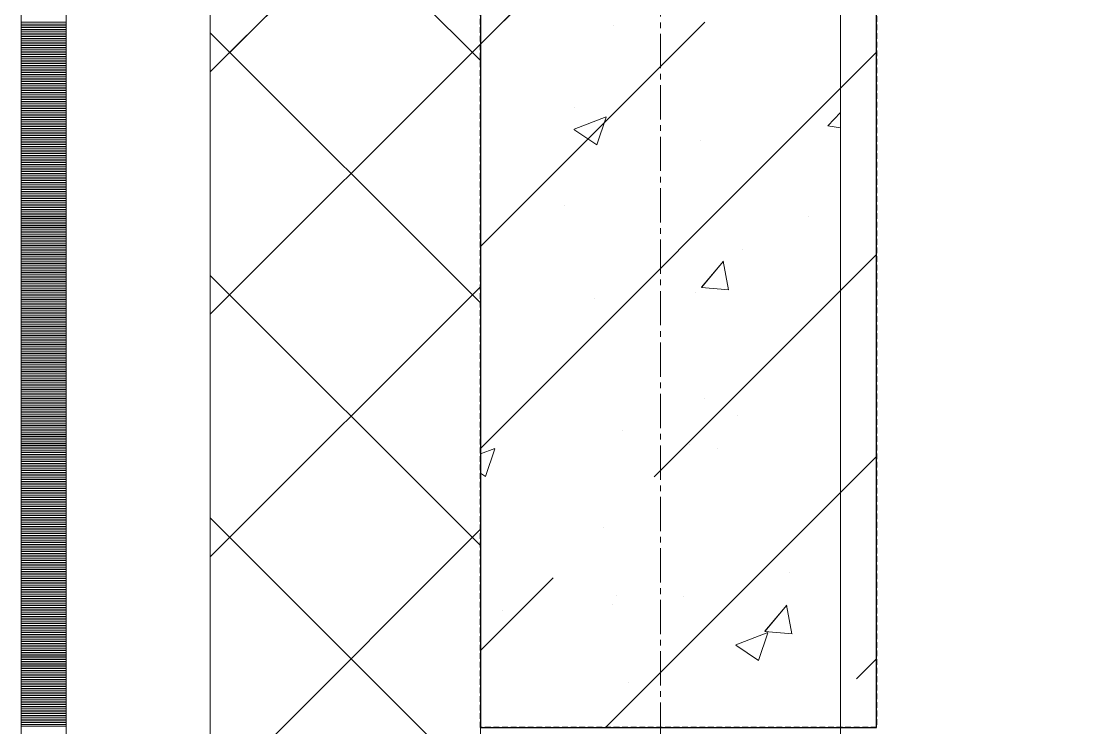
# Model space of a CAD drawing. Header units: millimetres. Extents: x 470010 to 1231400, y -134005 to 421770.
# Drawn here: x 806168 to 806757, y 172113 to 172506 of the extents above; entities that cross this region are included whole.
import ezdxf
from ezdxf.enums import TextEntityAlignment as Align

# ---------------------------------------------------------------- set-up
doc = ezdxf.new("R2010")
doc.units = ezdxf.units.MM
for name, pattern in [('CENTER2', [28.575, 19.05, -3.175, 3.175, -3.175]), ('DASHED', [19.05, 12.7, -6.35]), ('HIDDEN2', [4.7625, 3.175, -1.5875])]:
    doc.linetypes.add(name, pattern=pattern)
doc.layers.get('Defpoints').update_dxf_attribs({"color": 140})
doc.layers.add('АР_Делит', color=120, linetype='Continuous', lineweight=0, plot=False)
for name, color, linetype, lineweight in [('АР_Колонны', 70, 'Continuous', 30), ('АР_Стены ЖБ', 7, 'Continuous', 35), ('АР_Стены ПЕНОблок', 52, 'Continuous', 20), ('АР_Тонкая', 254, 'Continuous', 5), ('АР_Утеплитель', 31, 'Continuous', 0), ('АР_Штриховка', 8, 'Continuous', 0)]:
    doc.layers.add(name, color=color, linetype=linetype, lineweight=lineweight)
doc.layers.add('РД_Оси_100', color=7, linetype='Continuous', lineweight=0, true_color=0x525252)
doc.styles.add('style1', font='ARIALN.TTF')

# ---------------------------------------------------------------- blocks, each defined once
blk = doc.blocks.new('СОШ_2200_АР_ОСИ_М100_28.05.24')
at = {"layer": 'АР_Делит', "color": 251, "linetype": 'DASHED', "true_color": 0x636466}
blk.add_lwpolyline([(114955, 135155), (114955, -355), (93595.036, -355), (93595.036, 13855), (94145, 13855), (94145, 68320), (66055, 68320), (66055, 13857.73), (83455, 13857.73), (83455, -355), (45245, -355), (45245, 13145), (44695, 13145), (44695, 26755), (45245, 26755), (45245, 68320), (20455, 68320), (20455, 26755), (27955, 26755), (27955, 13145), (-355, 13145), (-355, 100855)], dxfattribs=at)
at = {"layer": 'РД_Оси_100', "color": 251, "linetype": 'CENTER2', "true_color": 0x636466}
blk.add_line((0, -6155), (0, 139938.679), dxfattribs=at)
blk = doc.blocks.new('A$C9108343f')
at = {"layer": 'АР_Колонны', "color": 18, "linetype": 'HIDDEN2', "lineweight": 25, "true_color": 0x000000}
for p, q in [((140704.09, 272479.49), (140704.09, 273379.49)), ((140924.09, 273379.49), (140924.09, 272479.49)), ((140924.09, 272479.49), (140704.09, 272479.49))]:
    blk.add_line(p, q, dxfattribs=at)
at = {"layer": 'АР_Колонны', "color": 18, "linetype": 'Continuous', "lineweight": 15, "true_color": 0x000000}
for p, q in [((140704.09, 273379.49), (140704.09, 272479.49)), ((140704.09, 273379.49), (140704.09, 272479.49)), ((140924.09, 272479.49), (140924.09, 273379.49)), ((140924.09, 272479.49), (140924.09, 273379.49)), ((140704.09, 272479.49), (140924.09, 272479.49)), ((140704.09, 272479.49), (140924.09, 272479.49))]:
    blk.add_line(p, q, dxfattribs=at)
at = {"layer": 'АР_Стены ЖБ', "color": 18, "linetype": 'Continuous', "lineweight": 30, "true_color": 0x000000}
for p, q in [((140704.09, 273379.49), (140704.09, 272479.49)), ((140924.09, 272479.49), (140924.09, 273379.49)), ((140704.09, 272479.49), (140924.09, 272479.49))]:
    blk.add_line(p, q, dxfattribs=at)
at = {"layer": 'АР_Стены ПЕНОблок', "color": 18, "linetype": 'Continuous', "lineweight": 20, "true_color": 0x000000}
for p, q in [((140704.09, 313879.49), (140704.09, 237679.49)), ((140904.09, 237679.49), (140904.09, 313879.49))]:
    blk.add_line(p, q, dxfattribs=at)
at = {"layer": 'АР_Тонкая', "color": 18, "linetype": 'Continuous', "lineweight": 5, "true_color": 0x000000}
for p, q in [((140449.09, 313879.49), (140449.09, 237679.49)), ((140474.09, 313879.49), (140474.09, 237679.49)), ((140474.09, 237679.49), (140474.09, 313879.49)), ((140554.09, 237679.49), (140554.09, 313879.49))]:
    blk.add_line(p, q, dxfattribs=at)
at = {"layer": 'АР_Утеплитель', "color": 18, "linetype": 'Continuous', "lineweight": 0, "true_color": 0x000000}
for p, q in [((140554.09, 313879.49), (140554.09, 237679.49)), ((140704.09, 237679.49), (140704.09, 313879.49))]:
    blk.add_line(p, q, dxfattribs=at)
at = {"layer": 'АР_Штриховка', "color": 18, "linetype": 'Continuous', "lineweight": 5, "true_color": 0x000000}
for p, q in [((140704.09, 272859.02), (140924.09, 273079.02)), ((140704.09, 272746.76), (140828.68, 272871.35)), ((140704.09, 272634.51), (140924.09, 272854.51)), ((140800.62, 272618.78), (140924.09, 272742.26)), ((140773.58, 272479.49), (140924.09, 272630)), ((140772.55, 272590.72), (140772.55, 272590.72)), ((140704.09, 272522.26), (140744.49, 272562.65)), ((140912.87, 272506.53), (140924.09, 272517.75))]:
    blk.add_line(p, q, dxfattribs=at)
at = {"layer": 'АР_Штриховка', "color": 18, "linetype": 'Continuous', "lineweight": 0, "true_color": 0x000000}
for p, q in [((140704.09, 272850.01), (140554.09, 273000.01)), ((140554.09, 272843.72), (140704.09, 272993.72)), ((140449.09, 272871.24), (140474.09, 272871.24)), ((140449.09, 272870.24), (140474.09, 272870.24)), ((140449.09, 272869.24), (140474.09, 272869.24)), ((140777.96, 272869.35), (140777.96, 272869.35)), ((140449.09, 272868.24), (140474.09, 272868.24)), ((140449.09, 272867.24), (140474.09, 272867.24)), ((140449.09, 272866.24), (140474.09, 272866.24)), ((140449.09, 272865.24), (140474.09, 272865.24)), ((140449.09, 272864.24), (140474.09, 272864.24)), ((140449.09, 272863.24), (140474.09, 272863.24)), ((140704.09, 272715.3), (140554.09, 272865.3)), ((140449.09, 272862.24), (140474.09, 272862.24)), ((140449.09, 272861.24), (140474.09, 272861.24)), ((140449.09, 272860.24), (140474.09, 272860.24)), ((140449.09, 272859.24), (140474.09, 272859.24)), ((140449.09, 272858.24), (140474.09, 272858.24)), ((140449.09, 272857.24), (140474.09, 272857.24)), ((140554.09, 272709.02), (140704.09, 272859.02)), ((140449.09, 272856.24), (140474.09, 272856.24)), ((140449.09, 272855.24), (140474.09, 272855.24)), ((140449.09, 272854.24), (140474.09, 272854.24)), ((140449.09, 272853.24), (140474.09, 272853.24)), ((140449.09, 272852.24), (140474.09, 272852.24)), ((140449.09, 272851.24), (140474.09, 272851.24)), ((140449.09, 272850.24), (140474.09, 272850.24)), ((140449.09, 272849.24), (140474.09, 272849.24)), ((140449.09, 272848.24), (140474.09, 272848.24)), ((140449.09, 272847.24), (140474.09, 272847.24)), ((140449.09, 272846.24), (140474.09, 272846.24)), ((140449.09, 272845.24), (140474.09, 272845.24)), ((140449.09, 272844.24), (140474.09, 272844.24)), ((140449.09, 272843.24), (140474.09, 272843.24)), ((140449.09, 272842.24), (140474.09, 272842.24)), ((140449.09, 272841.24), (140474.09, 272841.24)), ((140449.09, 272840.24), (140474.09, 272840.24)), ((140449.09, 272839.24), (140474.09, 272839.24)), ((140449.09, 272838.24), (140474.09, 272838.24)), ((140449.09, 272837.24), (140474.09, 272837.24)), ((140449.09, 272836.24), (140474.09, 272836.24)), ((140449.09, 272835.24), (140474.09, 272835.24)), ((140449.09, 272834.24), (140474.09, 272834.24)), ((140449.09, 272833.24), (140474.09, 272833.24)), ((140449.09, 272832.24), (140474.09, 272832.24)), ((140449.09, 272831.24), (140474.09, 272831.24)), ((140449.09, 272830.24), (140474.09, 272830.24)), ((140449.09, 272829.24), (140474.09, 272829.24)), ((140449.09, 272828.24), (140474.09, 272828.24)), ((140449.09, 272827.24), (140474.09, 272827.24)), ((140449.09, 272826.24), (140474.09, 272826.24)), ((140449.09, 272825.24), (140474.09, 272825.24)), ((140449.09, 272824.24), (140474.09, 272824.24)), ((140449.09, 272823.24), (140474.09, 272823.24)), ((140449.09, 272822.24), (140474.09, 272822.24)), ((140756.23, 272823.8), (140756.23, 272823.8)), ((140449.09, 272821.24), (140474.09, 272821.24)), ((140449.09, 272820.24), (140474.09, 272820.24)), ((140449.09, 272819.24), (140474.09, 272819.24)), ((140449.09, 272818.24), (140474.09, 272818.24)), ((140449.09, 272817.24), (140474.09, 272817.24)), ((140449.09, 272816.24), (140474.09, 272816.24)), ((140756.12, 272811.91), (140773.9, 272818.74)), ((140768.67, 272803.18), (140773.82, 272818.53)), ((140896.97, 272813.71), (140904.09, 272821.14)), ((140449.09, 272815.24), (140474.09, 272815.24)), ((140449.09, 272814.24), (140474.09, 272814.24)), ((140449.09, 272813.24), (140474.09, 272813.24)), ((140449.09, 272812.24), (140474.09, 272812.24)), ((140449.09, 272811.24), (140474.09, 272811.24)), ((140449.09, 272810.24), (140474.09, 272810.24)), ((140756.03, 272811.71), (140768.66, 272803.19)), ((140896.95, 272813.75), (140904.09, 272812.64)), ((140449.09, 272809.24), (140474.09, 272809.24)), ((140449.09, 272808.24), (140474.09, 272808.24)), ((140449.09, 272807.24), (140474.09, 272807.24)), ((140449.09, 272806.24), (140474.09, 272806.24)), ((140449.09, 272805.24), (140474.09, 272805.24)), ((140449.09, 272804.24), (140474.09, 272804.24)), ((140826.36, 272805.81), (140826.36, 272805.81)), ((140449.09, 272803.24), (140474.09, 272803.24)), ((140449.09, 272802.24), (140474.09, 272802.24)), ((140449.09, 272801.24), (140474.09, 272801.24)), ((140449.09, 272800.24), (140474.09, 272800.24)), ((140449.09, 272799.24), (140474.09, 272799.24)), ((140449.09, 272798.24), (140474.09, 272798.24)), ((140449.09, 272797.24), (140474.09, 272797.24)), ((140449.09, 272796.24), (140474.09, 272796.24)), ((140449.09, 272795.24), (140474.09, 272795.24)), ((140449.09, 272794.24), (140474.09, 272794.24)), ((140449.09, 272793.24), (140474.09, 272793.24)), ((140449.09, 272792.24), (140474.09, 272792.24)), ((140449.09, 272791.24), (140474.09, 272791.24)), ((140449.09, 272790.24), (140474.09, 272790.24)), ((140449.09, 272789.24), (140474.09, 272789.24)), ((140449.09, 272788.24), (140474.09, 272788.24)), ((140449.09, 272787.24), (140474.09, 272787.24)), ((140449.09, 272786.24), (140474.09, 272786.24)), ((140449.09, 272785.24), (140474.09, 272785.24)), ((140449.09, 272784.24), (140474.09, 272784.24)), ((140449.09, 272783.24), (140474.09, 272783.24)), ((140449.09, 272782.24), (140474.09, 272782.24)), ((140449.09, 272781.24), (140474.09, 272781.24)), ((140449.09, 272780.24), (140474.09, 272780.24)), ((140449.09, 272779.24), (140474.09, 272779.24)), ((140449.09, 272778.24), (140474.09, 272778.24)), ((140449.09, 272777.24), (140474.09, 272777.24)), ((140449.09, 272776.24), (140474.09, 272776.24)), ((140449.09, 272775.24), (140474.09, 272775.24)), ((140449.09, 272774.24), (140474.09, 272774.24)), ((140449.09, 272773.24), (140474.09, 272773.24)), ((140449.09, 272772.24), (140474.09, 272772.24)), ((140449.09, 272771.24), (140474.09, 272771.24)), ((140449.09, 272770.24), (140474.09, 272770.24)), ((140449.09, 272769.24), (140474.09, 272769.24)), ((140750.93, 272769.21), (140750.93, 272769.21)), ((140449.09, 272768.24), (140474.09, 272768.24)), ((140449.09, 272767.24), (140474.09, 272767.24)), ((140449.09, 272766.24), (140474.09, 272766.24)), ((140449.09, 272765.24), (140474.09, 272765.24)), ((140449.09, 272764.24), (140474.09, 272764.24)), ((140449.09, 272763.24), (140474.09, 272763.24)), ((140886.52, 272763.48), (140886.52, 272763.48)), ((140449.09, 272762.24), (140474.09, 272762.24)), ((140449.09, 272761.24), (140474.09, 272761.24)), ((140449.09, 272760.24), (140474.09, 272760.24)), ((140449.09, 272759.24), (140474.09, 272759.24)), ((140449.09, 272758.24), (140474.09, 272758.24)), ((140449.09, 272757.24), (140474.09, 272757.24)), ((140449.09, 272756.24), (140474.09, 272756.24)), ((140449.09, 272755.24), (140474.09, 272755.24)), ((140449.09, 272754.24), (140474.09, 272754.24)), ((140449.09, 272753.24), (140474.09, 272753.24)), ((140449.09, 272752.24), (140474.09, 272752.24)), ((140449.09, 272751.24), (140474.09, 272751.24)), ((140449.09, 272750.24), (140474.09, 272750.24)), ((140449.09, 272749.24), (140474.09, 272749.24)), ((140449.09, 272748.24), (140474.09, 272748.24)), ((140449.09, 272747.24), (140474.09, 272747.24)), ((140449.09, 272746.24), (140474.09, 272746.24)), ((140449.09, 272745.24), (140474.09, 272745.24)), ((140449.09, 272744.24), (140474.09, 272744.24)), ((140449.09, 272743.24), (140474.09, 272743.24)), ((140449.09, 272742.24), (140474.09, 272742.24)), ((140449.09, 272741.24), (140474.09, 272741.24)), ((140449.09, 272740.24), (140474.09, 272740.24)), ((140449.09, 272739.24), (140474.09, 272739.24)), ((140849.83, 272744.74), (140849.83, 272744.74)), ((140449.09, 272738.24), (140474.09, 272738.24)), ((140449.09, 272737.24), (140474.09, 272737.24)), ((140449.09, 272736.24), (140474.09, 272736.24)), ((140449.09, 272735.24), (140474.09, 272735.24)), ((140449.09, 272734.24), (140474.09, 272734.24)), ((140804.49, 272735.09), (140804.49, 272735.09)), ((140826.78, 272723.99), (140839.03, 272738.59)), ((140841.8, 272722.62), (140838.86, 272738.55)), ((140449.09, 272733.24), (140474.09, 272733.24)), ((140449.09, 272732.24), (140474.09, 272732.24)), ((140449.09, 272731.24), (140474.09, 272731.24)), ((140449.09, 272730.24), (140474.09, 272730.24)), ((140449.09, 272729.24), (140474.09, 272729.24)), ((140449.09, 272728.24), (140474.09, 272728.24)), ((140704.09, 272580.6), (140554.09, 272730.6)), ((140449.09, 272727.24), (140474.09, 272727.24)), ((140449.09, 272726.24), (140474.09, 272726.24)), ((140449.09, 272725.24), (140474.09, 272725.24)), ((140449.09, 272724.24), (140474.09, 272724.24)), ((140449.09, 272723.24), (140474.09, 272723.24)), ((140449.09, 272722.24), (140474.09, 272722.24)), ((140554.09, 272574.31), (140704.09, 272724.31)), ((140826.78, 272723.98), (140841.96, 272722.66)), ((140449.09, 272721.24), (140474.09, 272721.24)), ((140449.09, 272720.24), (140474.09, 272720.24)), ((140449.09, 272719.24), (140474.09, 272719.24)), ((140449.09, 272718.24), (140474.09, 272718.24)), ((140449.09, 272717.24), (140474.09, 272717.24)), ((140449.09, 272716.24), (140474.09, 272716.24)), ((140767.48, 272717.79), (140767.48, 272717.79)), ((140823.27, 272721.26), (140823.27, 272721.26)), ((140449.09, 272715.24), (140474.09, 272715.24)), ((140449.09, 272714.24), (140474.09, 272714.24)), ((140449.09, 272713.24), (140474.09, 272713.24)), ((140449.09, 272712.24), (140474.09, 272712.24)), ((140449.09, 272711.24), (140474.09, 272711.24)), ((140449.09, 272710.24), (140474.09, 272710.24)), ((140449.09, 272709.24), (140474.09, 272709.24)), ((140449.09, 272708.24), (140474.09, 272708.24)), ((140449.09, 272707.24), (140474.09, 272707.24)), ((140449.09, 272706.24), (140474.09, 272706.24)), ((140449.09, 272705.24), (140474.09, 272705.24)), ((140449.09, 272704.24), (140474.09, 272704.24)), ((140449.09, 272703.24), (140474.09, 272703.24)), ((140449.09, 272702.24), (140474.09, 272702.24)), ((140449.09, 272701.24), (140474.09, 272701.24)), ((140449.09, 272700.24), (140474.09, 272700.24)), ((140449.09, 272699.24), (140474.09, 272699.24)), ((140449.09, 272698.24), (140474.09, 272698.24)), ((140449.09, 272697.24), (140474.09, 272697.24)), ((140449.09, 272696.24), (140474.09, 272696.24)), ((140449.09, 272695.24), (140474.09, 272695.24)), ((140449.09, 272694.24), (140474.09, 272694.24)), ((140449.09, 272693.24), (140474.09, 272693.24)), ((140449.09, 272692.24), (140474.09, 272692.24)), ((140449.09, 272691.24), (140474.09, 272691.24)), ((140449.09, 272690.24), (140474.09, 272690.24)), ((140449.09, 272689.24), (140474.09, 272689.24)), ((140449.09, 272688.24), (140474.09, 272688.24)), ((140449.09, 272687.24), (140474.09, 272687.24)), ((140449.09, 272686.24), (140474.09, 272686.24)), ((140449.09, 272685.24), (140474.09, 272685.24)), ((140449.09, 272684.24), (140474.09, 272684.24)), ((140449.09, 272683.24), (140474.09, 272683.24)), ((140449.09, 272682.24), (140474.09, 272682.24)), ((140449.09, 272681.24), (140474.09, 272681.24)), ((140449.09, 272680.24), (140474.09, 272680.24)), ((140449.09, 272679.24), (140474.09, 272679.24)), ((140449.09, 272678.24), (140474.09, 272678.24)), ((140449.09, 272677.24), (140474.09, 272677.24)), ((140449.09, 272676.24), (140474.09, 272676.24)), ((140449.09, 272675.24), (140474.09, 272675.24)), ((140449.09, 272674.24), (140474.09, 272674.24)), ((140449.09, 272673.24), (140474.09, 272673.24)), ((140449.09, 272672.24), (140474.09, 272672.24)), ((140449.09, 272671.24), (140474.09, 272671.24)), ((140449.09, 272670.24), (140474.09, 272670.24)), ((140449.09, 272669.24), (140474.09, 272669.24)), ((140449.09, 272668.24), (140474.09, 272668.24)), ((140449.09, 272667.24), (140474.09, 272667.24)), ((140449.09, 272666.24), (140474.09, 272666.24)), ((140449.09, 272665.24), (140474.09, 272665.24)), ((140449.09, 272664.24), (140474.09, 272664.24)), ((140449.09, 272663.24), (140474.09, 272663.24)), ((140449.09, 272662.24), (140474.09, 272662.24)), ((140449.09, 272661.24), (140474.09, 272661.24)), ((140449.09, 272660.24), (140474.09, 272660.24)), ((140449.09, 272659.24), (140474.09, 272659.24)), ((140449.09, 272658.24), (140474.09, 272658.24)), ((140449.09, 272657.24), (140474.09, 272657.24)), ((140828.34, 272662.02), (140828.34, 272662.02)), ((140449.09, 272656.24), (140474.09, 272656.24)), ((140449.09, 272655.24), (140474.09, 272655.24)), ((140449.09, 272654.24), (140474.09, 272654.24)), ((140449.09, 272653.24), (140474.09, 272653.24)), ((140449.09, 272652.24), (140474.09, 272652.24)), ((140449.09, 272651.24), (140474.09, 272651.24)), ((140846.6, 272652.93), (140846.6, 272652.93)), ((140449.09, 272650.24), (140474.09, 272650.24)), ((140449.09, 272649.24), (140474.09, 272649.24)), ((140449.09, 272648.24), (140474.09, 272648.24)), ((140449.09, 272647.24), (140474.09, 272647.24)), ((140449.09, 272646.24), (140474.09, 272646.24)), ((140449.09, 272645.24), (140474.09, 272645.24)), ((140449.09, 272644.24), (140474.09, 272644.24)), ((140449.09, 272643.24), (140474.09, 272643.24)), ((140449.09, 272642.24), (140474.09, 272642.24)), ((140449.09, 272641.24), (140474.09, 272641.24)), ((140449.09, 272640.24), (140474.09, 272640.24)), ((140449.09, 272639.24), (140474.09, 272639.24)), ((140783.01, 272644.56), (140783.01, 272644.56)), ((140449.09, 272638.24), (140474.09, 272638.24)), ((140449.09, 272637.24), (140474.09, 272637.24)), ((140449.09, 272636.24), (140474.09, 272636.24)), ((140449.09, 272635.24), (140474.09, 272635.24)), ((140449.09, 272634.24), (140474.09, 272634.24)), ((140449.09, 272633.24), (140474.09, 272633.24)), ((140704.09, 272631.47), (140712.1, 272634.55)), ((140706.87, 272619), (140712.02, 272634.35)), ((140820.18, 272636.7), (140820.18, 272636.7)), ((140835.99, 272634.37), (140835.99, 272634.37)), ((140449.09, 272632.24), (140474.09, 272632.24)), ((140449.09, 272631.24), (140474.09, 272631.24)), ((140449.09, 272630.24), (140474.09, 272630.24)), ((140449.09, 272629.24), (140474.09, 272629.24)), ((140449.09, 272628.24), (140474.09, 272628.24)), ((140449.09, 272627.24), (140474.09, 272627.24)), ((140449.09, 272626.24), (140474.09, 272626.24)), ((140449.09, 272625.24), (140474.09, 272625.24)), ((140449.09, 272624.24), (140474.09, 272624.24)), ((140449.09, 272623.24), (140474.09, 272623.24)), ((140449.09, 272622.24), (140474.09, 272622.24)), ((140449.09, 272621.24), (140474.09, 272621.24)), ((140449.09, 272620.24), (140474.09, 272620.24)), ((140449.09, 272619.24), (140474.09, 272619.24)), ((140449.09, 272618.24), (140474.09, 272618.24)), ((140449.09, 272617.24), (140474.09, 272617.24)), ((140449.09, 272616.24), (140474.09, 272616.24)), ((140704.09, 272620.86), (140706.86, 272619)), ((140449.09, 272615.24), (140474.09, 272615.24)), ((140449.09, 272614.24), (140474.09, 272614.24)), ((140449.09, 272613.24), (140474.09, 272613.24)), ((140449.09, 272612.24), (140474.09, 272612.24)), ((140449.09, 272611.24), (140474.09, 272611.24)), ((140449.09, 272610.24), (140474.09, 272610.24)), ((140449.09, 272609.24), (140474.09, 272609.24)), ((140449.09, 272608.24), (140474.09, 272608.24)), ((140449.09, 272607.24), (140474.09, 272607.24)), ((140449.09, 272606.24), (140474.09, 272606.24)), ((140449.09, 272605.24), (140474.09, 272605.24)), ((140449.09, 272604.24), (140474.09, 272604.24)), ((140449.09, 272603.24), (140474.09, 272603.24)), ((140449.09, 272602.24), (140474.09, 272602.24)), ((140449.09, 272601.24), (140474.09, 272601.24)), ((140449.09, 272600.24), (140474.09, 272600.24)), ((140449.09, 272599.24), (140474.09, 272599.24)), ((140449.09, 272598.24), (140474.09, 272598.24)), ((140449.09, 272597.24), (140474.09, 272597.24)), ((140449.09, 272596.24), (140474.09, 272596.24)), ((140449.09, 272595.24), (140474.09, 272595.24)), ((140449.09, 272594.24), (140474.09, 272594.24)), ((140449.09, 272593.24), (140474.09, 272593.24)), ((140449.09, 272592.24), (140474.09, 272592.24)), ((140704.09, 272445.9), (140554.09, 272595.9)), ((140449.09, 272591.24), (140474.09, 272591.24)), ((140449.09, 272590.24), (140474.09, 272590.24)), ((140449.09, 272589.24), (140474.09, 272589.24)), ((140449.09, 272588.24), (140474.09, 272588.24)), ((140449.09, 272587.24), (140474.09, 272587.24)), ((140449.09, 272586.24), (140474.09, 272586.24)), ((140554.09, 272439.61), (140704.09, 272589.61)), ((140449.09, 272585.24), (140474.09, 272585.24)), ((140449.09, 272584.24), (140474.09, 272584.24)), ((140449.09, 272583.24), (140474.09, 272583.24)), ((140449.09, 272582.24), (140474.09, 272582.24)), ((140449.09, 272581.24), (140474.09, 272581.24)), ((140449.09, 272580.24), (140474.09, 272580.24)), ((140449.09, 272579.24), (140474.09, 272579.24)), ((140449.09, 272578.24), (140474.09, 272578.24)), ((140449.09, 272577.24), (140474.09, 272577.24)), ((140449.09, 272576.24), (140474.09, 272576.24)), ((140449.09, 272575.24), (140474.09, 272575.24)), ((140449.09, 272574.24), (140474.09, 272574.24)), ((140449.09, 272573.24), (140474.09, 272573.24)), ((140449.09, 272572.24), (140474.09, 272572.24)), ((140449.09, 272571.24), (140474.09, 272571.24)), ((140449.09, 272570.24), (140474.09, 272570.24)), ((140449.09, 272569.24), (140474.09, 272569.24)), ((140449.09, 272568.24), (140474.09, 272568.24)), ((140449.09, 272567.24), (140474.09, 272567.24)), ((140449.09, 272566.24), (140474.09, 272566.24)), ((140449.09, 272565.24), (140474.09, 272565.24)), ((140449.09, 272564.24), (140474.09, 272564.24)), ((140449.09, 272563.24), (140474.09, 272563.24)), ((140875.97, 272565.41), (140875.97, 272565.41)), ((140449.09, 272562.24), (140474.09, 272562.24)), ((140449.09, 272561.24), (140474.09, 272561.24)), ((140449.09, 272560.24), (140474.09, 272560.24)), ((140449.09, 272559.24), (140474.09, 272559.24)), ((140449.09, 272558.24), (140474.09, 272558.24)), ((140449.09, 272557.24), (140474.09, 272557.24)), ((140449.09, 272556.24), (140474.09, 272556.24)), ((140449.09, 272555.24), (140474.09, 272555.24)), ((140449.09, 272554.24), (140474.09, 272554.24)), ((140449.09, 272553.24), (140474.09, 272553.24)), ((140449.09, 272552.24), (140474.09, 272552.24)), ((140449.09, 272551.24), (140474.09, 272551.24)), ((140779.78, 272552.75), (140779.78, 272552.75)), ((140817.09, 272552.15), (140817.09, 272552.15)), ((140449.09, 272550.24), (140474.09, 272550.24)), ((140449.09, 272549.24), (140474.09, 272549.24)), ((140449.09, 272548.24), (140474.09, 272548.24)), ((140449.09, 272547.24), (140474.09, 272547.24)), ((140449.09, 272546.24), (140474.09, 272546.24)), ((140449.09, 272545.24), (140474.09, 272545.24)), ((140777.22, 272547.71), (140777.22, 272547.71)), ((140862.03, 272532.94), (140874.27, 272547.53)), ((140877.04, 272531.57), (140874.1, 272547.49)), ((140449.09, 272544.24), (140474.09, 272544.24)), ((140449.09, 272543.24), (140474.09, 272543.24)), ((140449.09, 272542.24), (140474.09, 272542.24)), ((140449.09, 272541.24), (140474.09, 272541.24)), ((140449.09, 272540.24), (140474.09, 272540.24)), ((140449.09, 272539.24), (140474.09, 272539.24)), ((140716.19, 272544.37), (140716.19, 272544.37)), ((140449.09, 272538.24), (140474.09, 272538.24)), ((140449.09, 272537.24), (140474.09, 272537.24)), ((140449.09, 272536.24), (140474.09, 272536.24)), ((140449.09, 272535.24), (140474.09, 272535.24)), ((140449.09, 272534.24), (140474.09, 272534.24)), ((140449.09, 272533.24), (140474.09, 272533.24)), ((140449.09, 272532.24), (140474.09, 272532.24)), ((140449.09, 272531.24), (140474.09, 272531.24)), ((140449.09, 272530.24), (140474.09, 272530.24)), ((140449.09, 272529.24), (140474.09, 272529.24)), ((140449.09, 272528.24), (140474.09, 272528.24)), ((140449.09, 272527.24), (140474.09, 272527.24)), ((140845.93, 272525.45), (140863.72, 272532.28)), ((140858.48, 272516.73), (140863.63, 272532.08)), ((140862.03, 272532.93), (140877.21, 272531.6)), ((140449.09, 272526.24), (140474.09, 272526.24)), ((140449.09, 272525.24), (140474.09, 272525.24)), ((140449.09, 272524.24), (140474.09, 272524.24)), ((140449.09, 272523.24), (140474.09, 272523.24)), ((140449.09, 272522.24), (140474.09, 272522.24)), ((140845.84, 272525.26), (140858.47, 272516.73)), ((140449.09, 272521.24), (140474.09, 272521.24)), ((140449.09, 272520.24), (140474.09, 272520.24)), ((140449.09, 272519.24), (140474.09, 272519.24)), ((140449.09, 272518.24), (140474.09, 272518.24)), ((140449.09, 272517.24), (140474.09, 272517.24)), ((140449.09, 272516.24), (140474.09, 272516.24)), ((140449.09, 272515.24), (140474.09, 272515.24)), ((140449.09, 272514.24), (140474.09, 272514.24)), ((140449.09, 272513.24), (140474.09, 272513.24)), ((140449.09, 272512.24), (140474.09, 272512.24)), ((140449.09, 272511.24), (140474.09, 272511.24)), ((140449.09, 272510.24), (140474.09, 272510.24)), ((140449.09, 272509.24), (140474.09, 272509.24)), ((140449.09, 272508.24), (140474.09, 272508.24)), ((140449.09, 272507.24), (140474.09, 272507.24)), ((140449.09, 272506.24), (140474.09, 272506.24)), ((140449.09, 272505.24), (140474.09, 272505.24)), ((140449.09, 272504.24), (140474.09, 272504.24)), ((140786.53, 272504.57), (140786.53, 272504.57)), ((140449.09, 272503.24), (140474.09, 272503.24)), ((140449.09, 272502.24), (140474.09, 272502.24)), ((140449.09, 272501.24), (140474.09, 272501.24)), ((140449.09, 272500.24), (140474.09, 272500.24)), ((140449.09, 272499.24), (140474.09, 272499.24)), ((140449.09, 272498.24), (140474.09, 272498.24)), ((140449.09, 272497.24), (140474.09, 272497.24)), ((140449.09, 272496.24), (140474.09, 272496.24)), ((140449.09, 272495.24), (140474.09, 272495.24)), ((140449.09, 272494.24), (140474.09, 272494.24)), ((140449.09, 272493.24), (140474.09, 272493.24)), ((140449.09, 272492.24), (140474.09, 272492.24)), ((140449.09, 272491.24), (140474.09, 272491.24)), ((140449.09, 272490.24), (140474.09, 272490.24)), ((140449.09, 272489.24), (140474.09, 272489.24)), ((140449.09, 272488.24), (140474.09, 272488.24)), ((140449.09, 272487.24), (140474.09, 272487.24)), ((140449.09, 272486.24), (140474.09, 272486.24)), ((140449.09, 272485.24), (140474.09, 272485.24)), ((140449.09, 272484.24), (140474.09, 272484.24)), ((140449.09, 272483.24), (140474.09, 272483.24)), ((140449.09, 272482.24), (140474.09, 272482.24)), ((140449.09, 272481.24), (140474.09, 272481.24)), ((140449.09, 272480.24), (140474.09, 272480.24))]:
    blk.add_line(p, q, dxfattribs=at)
at = {"layer": 'РД_Оси_100'}
blk.add_blockref('СОШ_2200_АР_ОСИ_М100_28.05.24', (140804.09, 223079.49), dxfattribs=at)
at = {"layer": 'Defpoints', "color": 18, "true_color": 0x000000, "style": 'style1'}
for p in [(143949.34, 316089.12), (143974.98, 281639.5), (143890.4, 273244.71), (143839.99, 264276.81), (143967.75, 254892.38), (12251.96, 104178.14), (12382.58, 96023.14)]:
    blk.add_attdef('АР-ПОМЕЩЕНИЕ:НАИМЕНОВАНИЕ', text='', height=100, dxfattribs=at).set_placement(p, align=Align.MIDDLE)
at = {"layer": 'Defpoints', "color": 18, "true_color": 0x000000, "style": 'style1', "flags": 8}
for p in [(143951.3, 279099.09), (143848.34, 269251.11), (143875.33, 260094.25), (144049.74, 250824.7), (163419.28, 238153.36), (155897.46, 237965.97), (183037.2, 237965.97), (143342.94, 237876.19)]:
    blk.add_attdef('АР-ПОМЕЩЕНИЕ:НАИМЕНОВАНИЕ', text='', height=100, dxfattribs=at).set_placement(p, align=Align.MIDDLE)

msp = doc.modelspace()

# ---------------------------------------------------------------- linework, layer by layer
at = {"layer": 'АР_Колонны', "color": 18, "linetype": 'HIDDEN2', "lineweight": 25, "true_color": 0x000000}
for p, q in [((806422.706, 172113.25), (806422.706, 173013.25)), ((806642.706, 173013.25), (806642.706, 172113.25)), ((806642.706, 172113.25), (806422.706, 172113.25))]:
    msp.add_line(p, q, dxfattribs=at)
at = {"layer": 'АР_Колонны', "color": 18, "linetype": 'Continuous', "lineweight": 15, "true_color": 0x000000}
for p, q in [((806422.706, 173013.25), (806422.706, 172113.25)), ((806422.706, 173013.25), (806422.706, 172113.25)), ((806642.706, 172113.25), (806642.706, 173013.25)), ((806642.706, 172113.25), (806642.706, 173013.25)), ((806422.706, 172113.25), (806642.706, 172113.25)), ((806422.706, 172113.25), (806642.706, 172113.25))]:
    msp.add_line(p, q, dxfattribs=at)
at = {"layer": 'АР_Стены ЖБ', "color": 18, "linetype": 'Continuous', "lineweight": 30, "true_color": 0x000000}
for p, q in [((806422.706, 173013.25), (806422.706, 172113.25)), ((806642.706, 172113.25), (806642.706, 173013.25)), ((806422.706, 172113.25), (806642.706, 172113.25))]:
    msp.add_line(p, q, dxfattribs=at)
at = {"layer": 'АР_Стены ПЕНОблок', "color": 18, "linetype": 'Continuous', "lineweight": 20, "true_color": 0x000000}
for p, q in [((806422.706, 213513.251), (806422.706, 137313.251)), ((806622.706, 137313.251), (806622.706, 213513.251))]:
    msp.add_line(p, q, dxfattribs=at)
at = {"layer": 'АР_Тонкая', "color": 18, "linetype": 'Continuous', "lineweight": 5, "true_color": 0x000000}
for p, q in [((806167.706, 213513.251), (806167.706, 137313.251)), ((806192.706, 213513.251), (806192.706, 137313.251)), ((806192.706, 137313.251), (806192.706, 213513.251)), ((806272.706, 137313.251), (806272.706, 213513.251))]:
    msp.add_line(p, q, dxfattribs=at)
at = {"layer": 'АР_Утеплитель', "color": 18, "linetype": 'Continuous', "lineweight": 0, "true_color": 0x000000}
for p, q in [((806272.706, 213513.251), (806272.706, 137313.251)), ((806422.706, 137313.251), (806422.706, 213513.251))]:
    msp.add_line(p, q, dxfattribs=at)
at = {"layer": 'АР_Штриховка', "color": 18, "linetype": 'Continuous', "lineweight": 5, "true_color": 0x000000}
for p, q in [((806422.706, 172492.774), (806642.706, 172712.774)), ((806422.706, 172380.521), (806547.293, 172505.107)), ((806422.706, 172268.268), (806642.706, 172488.268)), ((806519.229, 172252.538), (806642.706, 172376.014)), ((806492.195, 172113.25), (806642.706, 172263.761)), ((806422.706, 172156.014), (806463.103, 172196.411)), ((806631.483, 172140.285), (806642.706, 172151.508))]:
    msp.add_line(p, q, dxfattribs=at)
at = {"layer": 'АР_Штриховка', "color": 18, "linetype": 'Continuous', "lineweight": 0, "true_color": 0x000000}
for p, q in [((806422.706, 172483.765), (806272.706, 172633.765)), ((806272.706, 172477.478), (806422.706, 172627.478)), ((806167.706, 172505), (806192.706, 172505)), ((806167.706, 172504), (806192.706, 172504)), ((806167.706, 172503), (806192.706, 172503)), ((806167.706, 172502), (806192.706, 172502)), ((806167.706, 172501), (806192.706, 172501)), ((806167.706, 172500), (806192.706, 172500)), ((806167.706, 172499), (806192.706, 172499)), ((806167.706, 172498), (806192.706, 172498)), ((806167.706, 172497), (806192.706, 172497)), ((806167.706, 172496), (806192.706, 172496)), ((806422.706, 172349.061), (806272.706, 172499.061)), ((806167.706, 172495), (806192.706, 172495)), ((806167.706, 172494), (806192.706, 172494)), ((806167.706, 172493), (806192.706, 172493)), ((806167.706, 172492), (806192.706, 172492)), ((806167.706, 172491), (806192.706, 172491)), ((806272.706, 172342.774), (806422.706, 172492.774)), ((806167.706, 172490), (806192.706, 172490)), ((806167.706, 172489), (806192.706, 172489)), ((806167.706, 172488), (806192.706, 172488)), ((806167.706, 172487), (806192.706, 172487)), ((806167.706, 172486), (806192.706, 172486)), ((806167.706, 172485), (806192.706, 172485)), ((806167.706, 172484), (806192.706, 172484)), ((806167.706, 172483), (806192.706, 172483)), ((806167.706, 172482), (806192.706, 172482)), ((806167.706, 172481), (806192.706, 172481)), ((806167.706, 172480), (806192.706, 172480)), ((806167.706, 172479), (806192.706, 172479)), ((806167.706, 172478), (806192.706, 172478)), ((806167.706, 172477), (806192.706, 172477)), ((806167.706, 172476), (806192.706, 172476)), ((806167.706, 172475), (806192.706, 172475)), ((806167.706, 172474), (806192.706, 172474)), ((806167.706, 172473), (806192.706, 172473)), ((806167.706, 172472), (806192.706, 172472)), ((806167.706, 172471), (806192.706, 172471)), ((806167.706, 172470), (806192.706, 172470)), ((806167.706, 172469), (806192.706, 172469)), ((806167.706, 172468), (806192.706, 172468)), ((806167.706, 172467), (806192.706, 172467)), ((806167.706, 172466), (806192.706, 172466)), ((806167.706, 172465), (806192.706, 172465)), ((806167.706, 172464), (806192.706, 172464)), ((806167.706, 172463), (806192.706, 172463)), ((806167.706, 172462), (806192.706, 172462)), ((806167.706, 172461), (806192.706, 172461)), ((806167.706, 172460), (806192.706, 172460)), ((806167.706, 172459), (806192.706, 172459)), ((806167.706, 172458), (806192.706, 172458)), ((806167.706, 172457), (806192.706, 172457)), ((806167.706, 172456), (806192.706, 172456)), ((806167.706, 172455), (806192.706, 172455)), ((806615.578, 172447.466), (806622.706, 172454.896)), ((806167.706, 172454), (806192.706, 172454)), ((806167.706, 172453), (806192.706, 172453)), ((806167.706, 172452), (806192.706, 172452)), ((806167.706, 172451), (806192.706, 172451)), ((806167.706, 172450), (806192.706, 172450)), ((806167.706, 172449), (806192.706, 172449)), ((806474.73, 172445.666), (806492.515, 172452.493)), ((806487.283, 172436.942), (806492.433, 172452.291)), ((806167.706, 172448), (806192.706, 172448)), ((806167.706, 172447), (806192.706, 172447)), ((806167.706, 172446), (806192.706, 172446)), ((806167.706, 172445), (806192.706, 172445)), ((806167.706, 172444), (806192.706, 172444)), ((806167.706, 172443), (806192.706, 172443)), ((806474.64, 172445.467), (806487.275, 172436.944)), ((806615.559, 172447.506), (806622.706, 172446.397)), ((806167.706, 172442), (806192.706, 172442)), ((806167.706, 172441), (806192.706, 172441)), ((806167.706, 172440), (806192.706, 172440)), ((806167.706, 172439), (806192.706, 172439)), ((806167.706, 172438), (806192.706, 172438)), ((806167.706, 172437), (806192.706, 172437)), ((806167.706, 172436), (806192.706, 172436)), ((806167.706, 172435), (806192.706, 172435)), ((806167.706, 172434), (806192.706, 172434)), ((806167.706, 172433), (806192.706, 172433)), ((806167.706, 172432), (806192.706, 172432)), ((806167.706, 172431), (806192.706, 172431)), ((806167.706, 172430), (806192.706, 172430)), ((806167.706, 172429), (806192.706, 172429)), ((806167.706, 172428), (806192.706, 172428)), ((806167.706, 172427), (806192.706, 172427)), ((806167.706, 172426), (806192.706, 172426)), ((806167.706, 172425), (806192.706, 172425)), ((806167.706, 172424), (806192.706, 172424)), ((806167.706, 172423), (806192.706, 172423)), ((806167.706, 172422), (806192.706, 172422)), ((806167.706, 172421), (806192.706, 172421)), ((806167.706, 172420), (806192.706, 172420)), ((806167.706, 172419), (806192.706, 172419)), ((806167.706, 172418), (806192.706, 172418)), ((806167.706, 172417), (806192.706, 172417)), ((806167.706, 172416), (806192.706, 172416)), ((806167.706, 172415), (806192.706, 172415)), ((806167.706, 172414), (806192.706, 172414)), ((806167.706, 172413), (806192.706, 172413)), ((806167.706, 172412), (806192.706, 172412)), ((806167.706, 172411), (806192.706, 172411)), ((806167.706, 172410), (806192.706, 172410)), ((806167.706, 172409), (806192.706, 172409)), ((806167.706, 172408), (806192.706, 172408)), ((806167.706, 172407), (806192.706, 172407)), ((806167.706, 172406), (806192.706, 172406)), ((806167.706, 172405), (806192.706, 172405)), ((806167.706, 172404), (806192.706, 172404)), ((806167.706, 172403), (806192.706, 172403)), ((806167.706, 172402), (806192.706, 172402)), ((806167.706, 172401), (806192.706, 172401)), ((806167.706, 172400), (806192.706, 172400)), ((806167.706, 172399), (806192.706, 172399)), ((806167.706, 172398), (806192.706, 172398)), ((806167.706, 172397), (806192.706, 172397)), ((806167.706, 172396), (806192.706, 172396)), ((806167.706, 172395), (806192.706, 172395)), ((806167.706, 172394), (806192.706, 172394)), ((806167.706, 172393), (806192.706, 172393)), ((806167.706, 172392), (806192.706, 172392)), ((806167.706, 172391), (806192.706, 172391)), ((806167.706, 172390), (806192.706, 172390)), ((806167.706, 172389), (806192.706, 172389)), ((806167.706, 172388), (806192.706, 172388)), ((806167.706, 172387), (806192.706, 172387)), ((806167.706, 172386), (806192.706, 172386)), ((806167.706, 172385), (806192.706, 172385)), ((806167.706, 172384), (806192.706, 172384)), ((806167.706, 172383), (806192.706, 172383)), ((806167.706, 172382), (806192.706, 172382)), ((806167.706, 172381), (806192.706, 172381)), ((806167.706, 172380), (806192.706, 172380)), ((806167.706, 172379), (806192.706, 172379)), ((806167.706, 172378), (806192.706, 172378)), ((806167.706, 172377), (806192.706, 172377)), ((806167.706, 172376), (806192.706, 172376)), ((806167.706, 172375), (806192.706, 172375)), ((806167.706, 172374), (806192.706, 172374)), ((806167.706, 172373), (806192.706, 172373)), ((806545.396, 172357.752), (806557.641, 172372.345)), ((806560.408, 172356.382), (806557.471, 172372.303)), ((806167.706, 172372), (806192.706, 172372)), ((806167.706, 172371), (806192.706, 172371)), ((806167.706, 172370), (806192.706, 172370)), ((806167.706, 172369), (806192.706, 172369)), ((806167.706, 172368), (806192.706, 172368)), ((806167.706, 172367), (806192.706, 172367)), ((806167.706, 172366), (806192.706, 172366)), ((806167.706, 172365), (806192.706, 172365)), ((806167.706, 172364), (806192.706, 172364)), ((806167.706, 172363), (806192.706, 172363)), ((806167.706, 172362), (806192.706, 172362)), ((806167.706, 172361), (806192.706, 172361)), ((806422.706, 172214.357), (806272.706, 172364.357)), ((806167.706, 172360), (806192.706, 172360)), ((806167.706, 172359), (806192.706, 172359)), ((806167.706, 172358), (806192.706, 172358)), ((806167.706, 172357), (806192.706, 172357)), ((806167.706, 172356), (806192.706, 172356)), ((806167.706, 172355), (806192.706, 172355)), ((806272.706, 172208.07), (806422.706, 172358.07)), ((806545.395, 172357.742), (806560.577, 172356.413)), ((806167.706, 172354), (806192.706, 172354)), ((806167.706, 172353), (806192.706, 172353)), ((806167.706, 172352), (806192.706, 172352)), ((806167.706, 172351), (806192.706, 172351)), ((806167.706, 172350), (806192.706, 172350)), ((806167.706, 172349), (806192.706, 172349)), ((806167.706, 172348), (806192.706, 172348)), ((806167.706, 172347), (806192.706, 172347)), ((806167.706, 172346), (806192.706, 172346)), ((806167.706, 172345), (806192.706, 172345)), ((806167.706, 172344), (806192.706, 172344)), ((806167.706, 172343), (806192.706, 172343)), ((806167.706, 172342), (806192.706, 172342)), ((806167.706, 172341), (806192.706, 172341)), ((806167.706, 172340), (806192.706, 172340)), ((806167.706, 172339), (806192.706, 172339)), ((806167.706, 172338), (806192.706, 172338)), ((806167.706, 172337), (806192.706, 172337)), ((806167.706, 172336), (806192.706, 172336)), ((806167.706, 172335), (806192.706, 172335)), ((806167.706, 172334), (806192.706, 172334)), ((806167.706, 172333), (806192.706, 172333)), ((806167.706, 172332), (806192.706, 172332)), ((806167.706, 172331), (806192.706, 172331)), ((806167.706, 172330), (806192.706, 172330)), ((806167.706, 172329), (806192.706, 172329)), ((806167.706, 172328), (806192.706, 172328)), ((806167.706, 172327), (806192.706, 172327)), ((806167.706, 172326), (806192.706, 172326)), ((806167.706, 172325), (806192.706, 172325)), ((806167.706, 172324), (806192.706, 172324)), ((806167.706, 172323), (806192.706, 172323)), ((806167.706, 172322), (806192.706, 172322)), ((806167.706, 172321), (806192.706, 172321)), ((806167.706, 172320), (806192.706, 172320)), ((806167.706, 172319), (806192.706, 172319)), ((806167.706, 172318), (806192.706, 172318)), ((806167.706, 172317), (806192.706, 172317)), ((806167.706, 172316), (806192.706, 172316)), ((806167.706, 172315), (806192.706, 172315)), ((806167.706, 172314), (806192.706, 172314)), ((806167.706, 172313), (806192.706, 172313)), ((806167.706, 172312), (806192.706, 172312)), ((806167.706, 172311), (806192.706, 172311)), ((806167.706, 172310), (806192.706, 172310)), ((806167.706, 172309), (806192.706, 172309)), ((806167.706, 172308), (806192.706, 172308)), ((806167.706, 172307), (806192.706, 172307)), ((806167.706, 172306), (806192.706, 172306)), ((806167.706, 172305), (806192.706, 172305)), ((806167.706, 172304), (806192.706, 172304)), ((806167.706, 172303), (806192.706, 172303)), ((806167.706, 172302), (806192.706, 172302)), ((806167.706, 172301), (806192.706, 172301)), ((806167.706, 172300), (806192.706, 172300)), ((806167.706, 172299), (806192.706, 172299)), ((806167.706, 172298), (806192.706, 172298)), ((806167.706, 172297), (806192.706, 172297)), ((806167.706, 172296), (806192.706, 172296)), ((806167.706, 172295), (806192.706, 172295)), ((806167.706, 172294), (806192.706, 172294)), ((806167.706, 172293), (806192.706, 172293)), ((806167.706, 172292), (806192.706, 172292)), ((806167.706, 172291), (806192.706, 172291)), ((806167.706, 172290), (806192.706, 172290)), ((806167.706, 172289), (806192.706, 172289)), ((806167.706, 172288), (806192.706, 172288)), ((806167.706, 172287), (806192.706, 172287)), ((806167.706, 172286), (806192.706, 172286)), ((806167.706, 172285), (806192.706, 172285)), ((806167.706, 172284), (806192.706, 172284)), ((806167.706, 172283), (806192.706, 172283)), ((806167.706, 172282), (806192.706, 172282)), ((806167.706, 172281), (806192.706, 172281)), ((806167.706, 172280), (806192.706, 172280)), ((806167.706, 172279), (806192.706, 172279)), ((806167.706, 172278), (806192.706, 172278)), ((806167.706, 172277), (806192.706, 172277)), ((806167.706, 172276), (806192.706, 172276)), ((806167.706, 172275), (806192.706, 172275)), ((806167.706, 172274), (806192.706, 172274)), ((806167.706, 172273), (806192.706, 172273)), ((806167.706, 172272), (806192.706, 172272)), ((806167.706, 172271), (806192.706, 172271)), ((806167.706, 172270), (806192.706, 172270)), ((806167.706, 172269), (806192.706, 172269)), ((806167.706, 172268), (806192.706, 172268)), ((806167.706, 172267), (806192.706, 172267)), ((806422.706, 172265.231), (806430.713, 172268.305)), ((806425.481, 172252.754), (806430.631, 172268.103)), ((806167.706, 172266), (806192.706, 172266)), ((806167.706, 172265), (806192.706, 172265)), ((806167.706, 172264), (806192.706, 172264)), ((806167.706, 172263), (806192.706, 172263)), ((806167.706, 172262), (806192.706, 172262)), ((806167.706, 172261), (806192.706, 172261)), ((806167.706, 172260), (806192.706, 172260)), ((806167.706, 172259), (806192.706, 172259)), ((806167.706, 172258), (806192.706, 172258)), ((806167.706, 172257), (806192.706, 172257)), ((806167.706, 172256), (806192.706, 172256)), ((806167.706, 172255), (806192.706, 172255)), ((806422.706, 172254.622), (806425.472, 172252.756)), ((806167.706, 172254), (806192.706, 172254)), ((806167.706, 172253), (806192.706, 172253)), ((806167.706, 172252), (806192.706, 172252)), ((806167.706, 172251), (806192.706, 172251)), ((806167.706, 172250), (806192.706, 172250)), ((806167.706, 172249), (806192.706, 172249)), ((806167.706, 172248), (806192.706, 172248)), ((806167.706, 172247), (806192.706, 172247)), ((806167.706, 172246), (806192.706, 172246)), ((806167.706, 172245), (806192.706, 172245)), ((806167.706, 172244), (806192.706, 172244)), ((806167.706, 172243), (806192.706, 172243)), ((806167.706, 172242), (806192.706, 172242)), ((806167.706, 172241), (806192.706, 172241)), ((806167.706, 172240), (806192.706, 172240)), ((806167.706, 172239), (806192.706, 172239)), ((806167.706, 172238), (806192.706, 172238)), ((806167.706, 172237), (806192.706, 172237)), ((806167.706, 172236), (806192.706, 172236)), ((806167.706, 172235), (806192.706, 172235)), ((806167.706, 172234), (806192.706, 172234)), ((806167.706, 172233), (806192.706, 172233)), ((806167.706, 172232), (806192.706, 172232)), ((806167.706, 172231), (806192.706, 172231)), ((806167.706, 172230), (806192.706, 172230)), ((806167.706, 172229), (806192.706, 172229)), ((806167.706, 172228), (806192.706, 172228)), ((806167.706, 172227), (806192.706, 172227)), ((806167.706, 172226), (806192.706, 172226)), ((806167.706, 172225), (806192.706, 172225)), ((806422.706, 172079.653), (806272.706, 172229.653)), ((806167.706, 172224), (806192.706, 172224)), ((806167.706, 172223), (806192.706, 172223)), ((806167.706, 172222), (806192.706, 172222)), ((806167.706, 172221), (806192.706, 172221)), ((806167.706, 172220), (806192.706, 172220)), ((806272.706, 172073.366), (806422.706, 172223.366)), ((806167.706, 172219), (806192.706, 172219)), ((806167.706, 172218), (806192.706, 172218)), ((806167.706, 172217), (806192.706, 172217)), ((806167.706, 172216), (806192.706, 172216)), ((806167.706, 172215), (806192.706, 172215)), ((806167.706, 172214), (806192.706, 172214)), ((806167.706, 172213), (806192.706, 172213)), ((806167.706, 172212), (806192.706, 172212)), ((806167.706, 172211), (806192.706, 172211)), ((806167.706, 172210), (806192.706, 172210)), ((806167.706, 172209), (806192.706, 172209)), ((806167.706, 172208), (806192.706, 172208)), ((806167.706, 172207), (806192.706, 172207)), ((806167.706, 172206), (806192.706, 172206)), ((806167.706, 172205), (806192.706, 172205)), ((806167.706, 172204), (806192.706, 172204)), ((806167.706, 172203), (806192.706, 172203)), ((806167.706, 172202), (806192.706, 172202)), ((806167.706, 172201), (806192.706, 172201)), ((806167.706, 172200), (806192.706, 172200)), ((806167.706, 172199), (806192.706, 172199)), ((806167.706, 172198), (806192.706, 172198)), ((806167.706, 172197), (806192.706, 172197)), ((806167.706, 172196), (806192.706, 172196)), ((806167.706, 172195), (806192.706, 172195)), ((806167.706, 172194), (806192.706, 172194)), ((806167.706, 172193), (806192.706, 172193)), ((806167.706, 172192), (806192.706, 172192)), ((806167.706, 172191), (806192.706, 172191)), ((806167.706, 172190), (806192.706, 172190)), ((806167.706, 172189), (806192.706, 172189)), ((806167.706, 172188), (806192.706, 172188)), ((806167.706, 172187), (806192.706, 172187)), ((806167.706, 172186), (806192.706, 172186)), ((806167.706, 172185), (806192.706, 172185)), ((806167.706, 172184), (806192.706, 172184)), ((806167.706, 172183), (806192.706, 172183)), ((806167.706, 172182), (806192.706, 172182)), ((806167.706, 172181), (806192.706, 172181)), ((806167.706, 172180), (806192.706, 172180)), ((806167.706, 172179), (806192.706, 172179)), ((806167.706, 172178), (806192.706, 172178)), ((806580.639, 172166.695), (806592.884, 172181.288)), ((806595.65, 172165.325), (806592.714, 172181.246)), ((806167.706, 172177), (806192.706, 172177)), ((806167.706, 172176), (806192.706, 172176)), ((806167.706, 172175), (806192.706, 172175)), ((806167.706, 172174), (806192.706, 172174)), ((806167.706, 172173), (806192.706, 172173)), ((806167.706, 172172), (806192.706, 172172)), ((806167.706, 172171), (806192.706, 172171)), ((806167.706, 172170), (806192.706, 172170)), ((806167.706, 172169), (806192.706, 172169)), ((806167.706, 172168), (806192.706, 172168)), ((806167.706, 172167), (806192.706, 172167)), ((806580.638, 172166.685), (806595.82, 172165.357)), ((806167.706, 172166), (806192.706, 172166)), ((806167.706, 172165), (806192.706, 172165)), ((806167.706, 172164), (806192.706, 172164)), ((806167.706, 172163), (806192.706, 172163)), ((806167.706, 172162), (806192.706, 172162)), ((806167.706, 172161), (806192.706, 172161)), ((806564.543, 172159.213), (806582.327, 172166.04)), ((806577.095, 172150.489), (806582.245, 172165.838)), ((806167.706, 172160), (806192.706, 172160)), ((806167.706, 172159), (806192.706, 172159)), ((806167.706, 172158), (806192.706, 172158)), ((806167.706, 172157), (806192.706, 172157)), ((806167.706, 172156), (806192.706, 172156)), ((806167.706, 172155), (806192.706, 172155)), ((806564.452, 172159.013), (806577.087, 172150.491)), ((806167.706, 172154), (806192.706, 172154)), ((806167.706, 172153), (806192.706, 172153)), ((806167.706, 172152), (806192.706, 172152)), ((806167.706, 172151), (806192.706, 172151)), ((806167.706, 172150), (806192.706, 172150)), ((806167.706, 172149), (806192.706, 172149)), ((806167.706, 172148), (806192.706, 172148)), ((806167.706, 172147), (806192.706, 172147)), ((806167.706, 172146), (806192.706, 172146)), ((806167.706, 172145), (806192.706, 172145)), ((806167.706, 172144), (806192.706, 172144)), ((806167.706, 172143), (806192.706, 172143)), ((806167.706, 172142), (806192.706, 172142)), ((806167.706, 172141), (806192.706, 172141)), ((806167.706, 172140), (806192.706, 172140)), ((806167.706, 172139), (806192.706, 172139)), ((806167.706, 172138), (806192.706, 172138)), ((806167.706, 172137), (806192.706, 172137)), ((806167.706, 172136), (806192.706, 172136)), ((806167.706, 172135), (806192.706, 172135)), ((806167.706, 172134), (806192.706, 172134)), ((806167.706, 172133), (806192.706, 172133)), ((806167.706, 172132), (806192.706, 172132)), ((806167.706, 172131), (806192.706, 172131)), ((806167.706, 172130), (806192.706, 172130)), ((806167.706, 172129), (806192.706, 172129)), ((806167.706, 172128), (806192.706, 172128)), ((806167.706, 172127), (806192.706, 172127)), ((806167.706, 172126), (806192.706, 172126)), ((806167.706, 172125), (806192.706, 172125)), ((806167.706, 172124), (806192.706, 172124)), ((806167.706, 172123), (806192.706, 172123)), ((806167.706, 172122), (806192.706, 172122)), ((806167.706, 172121), (806192.706, 172121)), ((806167.706, 172120), (806192.706, 172120)), ((806167.706, 172119), (806192.706, 172119)), ((806167.706, 172118), (806192.706, 172118)), ((806167.706, 172117), (806192.706, 172117)), ((806167.706, 172116), (806192.706, 172116)), ((806167.706, 172115), (806192.706, 172115)), ((806167.706, 172114), (806192.706, 172114))]:
    msp.add_line(p, q, dxfattribs=at)

# ---------------------------------------------------------------- block references
msp.add_blockref('A$C9108343f', (665718.612, -100366.242))
at = {"layer": 'РД_Оси_100'}
msp.add_blockref('СОШ_2200_АР_ОСИ_М100_28.05.24', (806522.706, 122713.251), dxfattribs=at)

doc.saveas('drawing.dxf')
